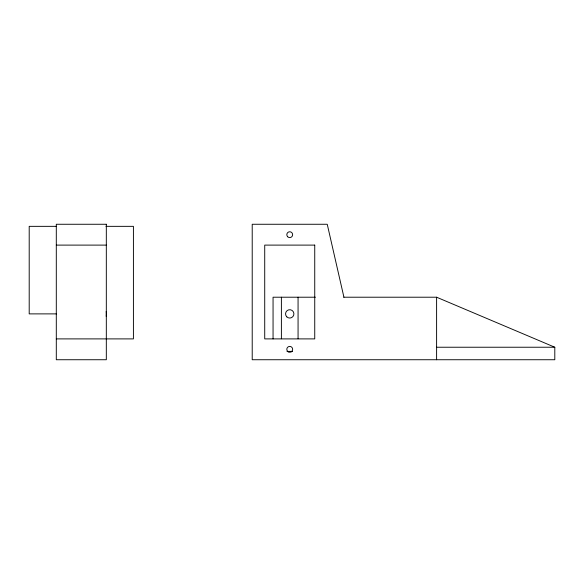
<?xml version="1.0" encoding="UTF-8"?>
<svg xmlns="http://www.w3.org/2000/svg" width="584" height="584" viewBox="0 0 584 584"><rect width="100%" height="100%" fill="white"/><g stroke="black" fill="none" stroke-linecap="round" stroke-linejoin="round"><path stroke-width="0.88" d="M291.19 351.845L291.796 351.378M56.385 226.344L29.2 226.344L29.2 313.885L56.502 313.885M105.967 226.344L133.415 226.344L133.415 338.895L56.298 338.895M56.298 245.105L106.317 245.105M315.404 297.212L273.057 297.212L273.057 338.895M343.691 297.212L436.606 297.212L554.8 347.232L554.8 359.737L252.215 359.737L252.215 224.263L327.244 224.263L343.925 297.212M436.606 347.232L554.8 347.232M286.992 351.4L292.467 351.4M287.671 351.378L288.27 351.845A2.92 2.92 0 0 0 292.65 349.32A2.92 2.92 0 0 0 288.27 346.786A2.92 2.92 0 0 0 288.27 351.845M436.606 297.212L436.606 359.737M298.066 297.212L298.066 338.757M281.393 297.212L281.393 338.757M106.2 311.44A25.01 25.01 0 0 1 106.2 316.331M106.317 224.263L56.298 224.263L56.298 359.737L106.317 359.737L106.317 224.263M314.739 245.105L264.72 245.105L264.72 338.895L314.739 338.895L314.739 245.105M287.671 236.746A2.92 2.92 0 0 0 292.548 235.44A2.92 2.92 0 0 0 288.978 231.863A2.92 2.92 0 0 0 287.671 236.746M286.781 316.835A4.168 4.168 0 0 0 293.759 314.966A4.168 4.168 0 0 0 288.649 309.856A4.168 4.168 0 0 0 286.781 316.835"/></g></svg>
